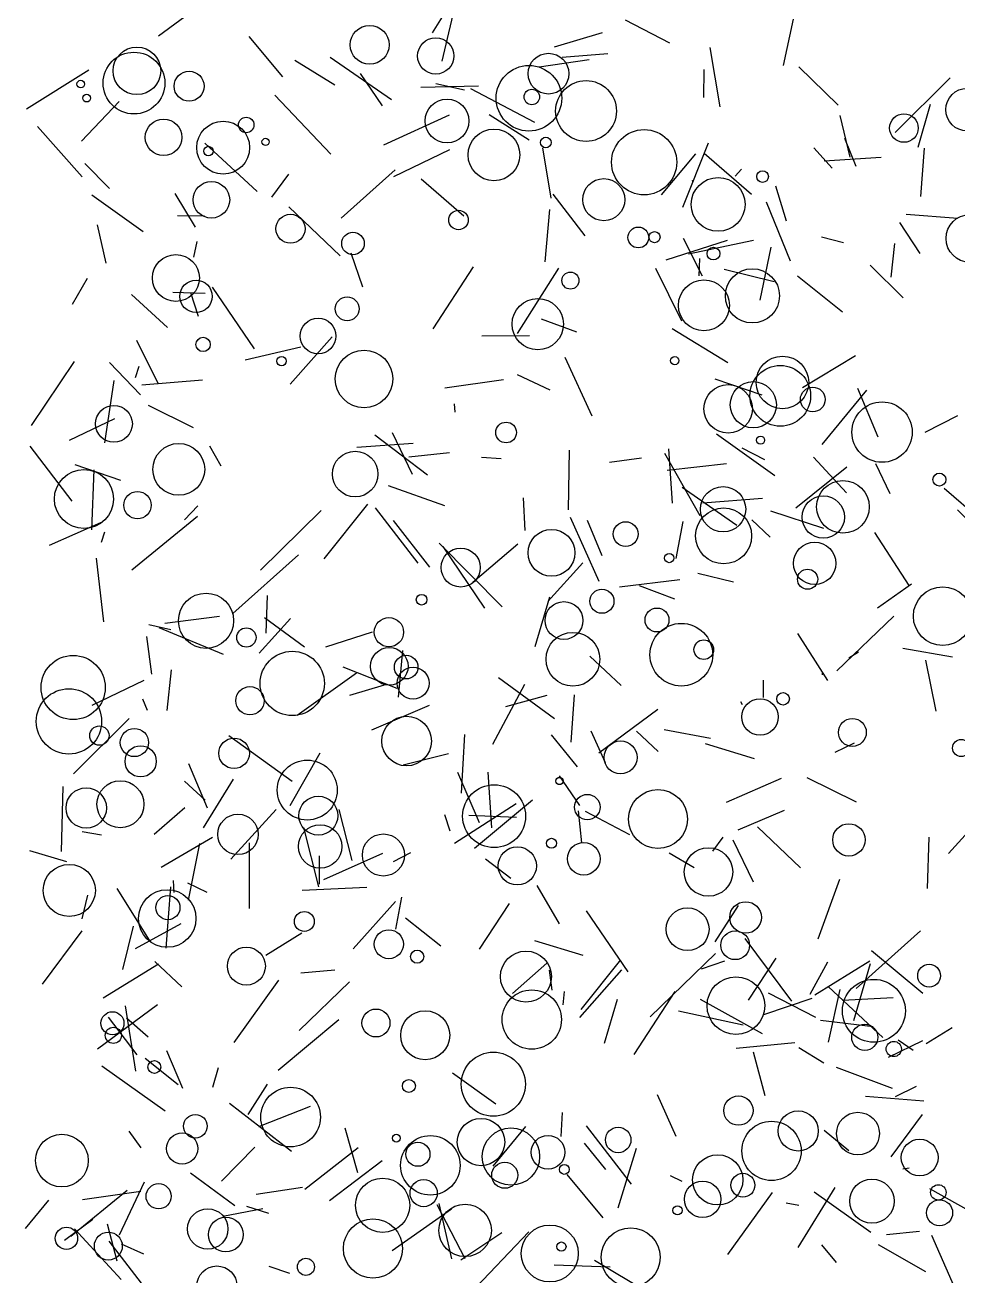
# Model space of a CAD drawing. Header units: millimetres. Extents: x -15 to 2017, y -16 to 2019.
# Drawn here: x -6.1 to 277.9, y 1297.8 to 1678.7 of the extents above; entities that cross this region are included whole.
import ezdxf

# ---------------------------------------------------------------- set-up
doc = ezdxf.new("R2010")
doc.units = ezdxf.units.MM

msp = doc.modelspace()

# ---------------------------------------------------------------- linework, layer by layer
at = {"color": 136}
for p, q in [((49.03, 1685.96), (34.59, 1675.33)), ((12.85, 1601.55), (8.29, 1593.66)), ((106.75, 1403.39), (108.6, 1413.16))]:
    msp.add_line(p, q, dxfattribs=at)
at = {"color": 71}
for p, q in [((117.96, 1676.37), (123.49, 1685.22)), ((153.72, 1567.53), (143.81, 1572.16))]:
    msp.add_line(p, q, dxfattribs=at)
at = {"color": 57}
for p, q in [((120.89, 1667.72), (125.47, 1687.17)), ((26.38, 1596.67), (37.26, 1586.62))]:
    msp.add_line(p, q, dxfattribs=at)
at = {"color": 167}
for p, q in [((176.62, 1680.28), (190.04, 1673.33)), ((11.08, 1643.33), (22.61, 1655.39)), ((220.7, 1522.78), (215.12, 1528.09)), ((244.66, 1486.02), (247.56, 1487.81))]:
    msp.add_line(p, q, dxfattribs=at)
at = {"color": 107}
for p, q in [((224.77, 1666.41), (227.82, 1680.48)), ((245.1, 1638.45), (242.04, 1651.2)), ((111.85, 1541.8), (105.76, 1554.49))]:
    msp.add_line(p, q, dxfattribs=at)
at = {"color": 165}
for p, q in [((169.55, 1676.3), (155.01, 1671.99)), ((45.85, 1617.12), (39.61, 1627.42)), ((166.53, 1559.57), (158.31, 1577.46)), ((154.07, 1462.57), (161.99, 1452.79))]:
    msp.add_line(p, q, dxfattribs=at)
at = {"color": 40}
msp.add_line((62.07, 1675.18), (72.32, 1662.96), dxfattribs=at)
at = {"color": 176}
for p, q in [((86.78, 1668.95), (105.5, 1656.07)), ((207.66, 1613.1), (188.99, 1607.1)), ((54.3, 1487.01), (34.8, 1495.2)), ((186.55, 1470.29), (168.57, 1457.04)), ((267.07, 1369.42), (256.6, 1364.35))]:
    msp.add_line(p, q, dxfattribs=at)
at = {"color": 104}
for p, q in [((157.37, 1668.91), (171.3, 1670.07)), ((184.23, 1376.72), (204.12, 1395.99)), ((154.42, 1384.85), (153.52, 1390.96)), ((193.95, 1326.63), (190.41, 1328.35))]:
    msp.add_line(p, q, dxfattribs=at)
at = {"color": 183}
for p, q in [((205.46, 1653.78), (202.43, 1671.88)), ((83.48, 1425.74), (83.45, 1417.07))]:
    msp.add_line(p, q, dxfattribs=at)
at = {"color": 242}
for p, q in [((13.33, 1665.01), (-5.64, 1653.13)), ((7.47, 1552.27), (21.23, 1558.88))]:
    msp.add_line(p, q, dxfattribs=at)
at = {"color": 29}
for p, q in [((76.08, 1668.05), (88.26, 1660.48)), ((84.94, 1516.22), (98.31, 1532.86)), ((53.14, 1498.6), (36.48, 1496.44)), ((41.99, 1354.9), (37.14, 1366.4))]:
    msp.add_line(p, q, dxfattribs=at)
at = {"color": 182}
msp.add_line((165.65, 1668.13), (150.43, 1665.86), dxfattribs=at)
at = {"color": 168}
for p, q in [((200.52, 1656.64), (200.67, 1665.19)), ((18.26, 1551.51), (21.04, 1570.46)), ((252.5, 1524.22), (262.93, 1508.05))]:
    msp.add_line(p, q, dxfattribs=at)
at = {"color": 78}
msp.add_line((241.42, 1654.28), (229.43, 1666), dxfattribs=at)
at = {"color": 233}
for p, q in [((95.91, 1663.99), (102.61, 1654.07)), ((68.17, 1300.84), (74.45, 1298.62))]:
    msp.add_line(p, q, dxfattribs=at)
at = {"color": 166}
for p, q in [((119, 1660.89), (127.74, 1658.99)), ((25.56, 1341.95), (29.22, 1336.83))]:
    msp.add_line(p, q, dxfattribs=at)
at = {"color": 72}
for p, q in [((258.78, 1645.95), (275.52, 1662.65)), ((1.07, 1320.86), (-6.06, 1312.27))]:
    msp.add_line(p, q, dxfattribs=at)
at = {"color": 121}
for p, q in [((69.98, 1657.35), (86.98, 1639.4)), ((46.24, 1612.81), (45.2, 1607.99)), ((143.83, 1584.75), (156.42, 1604.63)), ((102.64, 1332.88), (86.59, 1320.73))]:
    msp.add_line(p, q, dxfattribs=at)
at = {"color": 127}
for p, q in [((114.45, 1659.75), (131.95, 1660.19)), ((14.85, 1543.32), (14.17, 1524.98))]:
    msp.add_line(p, q, dxfattribs=at)
at = {"color": 88}
for p, q in [((149.05, 1649), (129.6, 1659.25)), ((77.16, 1517.38), (57.2, 1499.48))]:
    msp.add_line(p, q, dxfattribs=at)
at = {"color": 16}
msp.add_line((265.76, 1641.56), (269.55, 1654.6), dxfattribs=at)
at = {"color": 13}
for p, q in [((103.19, 1642.23), (123.11, 1651.37)), ((116.97, 1471.47), (99.4, 1464.02))]:
    msp.add_line(p, q, dxfattribs=at)
at = {"color": 223}
msp.add_line((147.39, 1643.67), (135.16, 1651.33), dxfattribs=at)
at = {"color": 184}
msp.add_line((11.37, 1632.46), (-2.27, 1647.8), dxfattribs=at)
at = {"color": 190}
for p, q in [((64.61, 1628.05), (48.71, 1642.77)), ((247.29, 1568.11), (253.5, 1553.35)), ((5.41, 1446.89), (4.98, 1427.08))]:
    msp.add_line(p, q, dxfattribs=at)
at = {"color": 120}
for p, q in [((194.15, 1623.3), (201.92, 1642.8)), ((164.73, 1409.03), (177.37, 1390.47))]:
    msp.add_line(p, q, dxfattribs=at)
at = {"color": 77}
for p, q in [((246.9, 1635.61), (243.42, 1644.18)), ((198.02, 1639.53), (187.5, 1627.05)), ((220.9, 1611.07), (217.54, 1594.94)), ((159.53, 1549.23), (159.29, 1531.11))]:
    msp.add_line(p, q, dxfattribs=at)
at = {"color": 101}
msp.add_line((106.15, 1632.61), (123.23, 1640.8), dxfattribs=at)
at = {"color": 42}
for p, q in [((154.12, 1625.95), (151.58, 1641.27)), ((34.57, 1392.71), (17.72, 1382.42))]:
    msp.add_line(p, q, dxfattribs=at)
at = {"color": 148}
msp.add_line((200.66, 1639.72), (215.05, 1627.19), dxfattribs=at)
at = {"color": 225}
for p, q in [((234.04, 1641.33), (239.57, 1635.11)), ((71, 1360.51), (89.43, 1375.86))]:
    msp.add_line(p, q, dxfattribs=at)
at = {"color": 23}
msp.add_line((237.2, 1637.37), (254.48, 1638.52), dxfattribs=at)
at = {"color": 12}
for p, q in [((266.58, 1626.5), (267.73, 1641.18)), ((192.14, 1516.32), (194.22, 1527.57)), ((258.18, 1382.54), (242.78, 1381.69))]:
    msp.add_line(p, q, dxfattribs=at)
at = {"color": 10}
msp.add_line((12.11, 1636.52), (19.68, 1628.97), dxfattribs=at)
at = {"color": 141}
for p, q in [((90.14, 1619.94), (106.55, 1634.6)), ((174.42, 1318.6), (180.05, 1336.68))]:
    msp.add_line(p, q, dxfattribs=at)
at = {"color": 36}
msp.add_line((210.09, 1632.73), (212.01, 1634.79), dxfattribs=at)
at = {"color": 179}
for p, q in [((69.02, 1626.25), (74.25, 1633.31)), ((44.33, 1597.29), (46.61, 1590.04)), ((18.93, 1313.72), (21.89, 1302.39))]:
    msp.add_line(p, q, dxfattribs=at)
at = {"color": 248}
msp.add_line((114.53, 1631.84), (127.48, 1620.62), dxfattribs=at)
at = {"color": 69}
for p, q in [((197.09, 1631.29), (196.89, 1631.12)), ((88.18, 1390.9), (77.84, 1390.06))]:
    msp.add_line(p, q, dxfattribs=at)
at = {"color": 162}
for p, q in [((29.86, 1615.73), (14.31, 1626.91)), ((132.92, 1584.12), (147.5, 1584.2)), ((257.56, 1334.13), (267.07, 1346.95))]:
    msp.add_line(p, q, dxfattribs=at)
at = {"color": 175}
msp.add_line((164.41, 1614.48), (154.67, 1627.16), dxfattribs=at)
at = {"color": 227}
for p, q in [((225.69, 1618.96), (222.46, 1629.6)), ((40.36, 1620.72), (48.59, 1620.59))]:
    msp.add_line(p, q, dxfattribs=at)
at = {"color": 84}
msp.add_line((89.84, 1608.39), (74.25, 1623.34), dxfattribs=at)
at = {"color": 211}
msp.add_line((226.94, 1606.79), (219.58, 1624.81), dxfattribs=at)
at = {"color": 241}
for p, q in [((152.21, 1606.57), (153.62, 1622.55)), ((267.9, 1554.75), (277.82, 1559.83)), ((251.05, 1393.63), (234.32, 1383.33))]:
    msp.add_line(p, q, dxfattribs=at)
at = {"color": 4}
for p, q in [((262.11, 1621.1), (277.84, 1619.87)), ((166.12, 1463.77), (170.46, 1454.14))]:
    msp.add_line(p, q, dxfattribs=at)
at = {"color": 189}
for p, q in [((15.87, 1617.89), (18.5, 1606.15)), ((107.15, 1476.66), (90.79, 1483.15)), ((65.06, 1343.35), (80.85, 1349.52))]:
    msp.add_line(p, q, dxfattribs=at)
at = {"color": 50}
for p, q in [((266.33, 1609.13), (260.21, 1618.56)), ((112.08, 1551.31), (94.93, 1550.11)), ((113.64, 1514.82), (100.65, 1531.73))]:
    msp.add_line(p, q, dxfattribs=at)
at = {"color": 220}
for p, q in [((200.14, 1602.28), (194.31, 1613.72)), ((44.27, 1329.23), (57.8, 1319.24))]:
    msp.add_line(p, q, dxfattribs=at)
at = {"color": 213}
for p, q in [((195.9, 1609.01), (215.61, 1613.22)), ((137.18, 1350.13), (124.07, 1359.59))]:
    msp.add_line(p, q, dxfattribs=at)
at = {"color": 174}
for p, q in [((236.37, 1614.21), (243.07, 1612.54)), ((138.84, 1546.65), (132.89, 1547.03)), ((104.5, 1538.53), (121.58, 1532.38)), ((36.56, 1348.01), (17.32, 1361.68))]:
    msp.add_line(p, q, dxfattribs=at)
at = {"color": 201}
for p, q in [((258.6, 1612.19), (257.41, 1601.89)), ((199.16, 1602.34), (199.33, 1607.6)), ((225.61, 1320.1), (229.45, 1319.35))]:
    msp.add_line(p, q, dxfattribs=at)
at = {"color": 169}
for p, q in [((93.08, 1609.31), (96.62, 1598.98)), ((191.66, 1503.93), (180.98, 1507.91)), ((23.21, 1296.78), (8.97, 1312.17))]:
    msp.add_line(p, q, dxfattribs=at)
at = {"color": 83}
msp.add_line((118.16, 1586.17), (130.45, 1605.05), dxfattribs=at)
at = {"color": 80}
for p, q in [((185.83, 1604.7), (193.78, 1588.59)), ((261.2, 1595.65), (251.12, 1605.54))]:
    msp.add_line(p, q, dxfattribs=at)
at = {"color": 133}
msp.add_line((206.72, 1604.33), (221.9, 1600.64), dxfattribs=at)
at = {"color": 193}
for p, q in [((229.07, 1602.31), (242.74, 1591.33)), ((140.28, 1471.22), (152.88, 1474.62)), ((160.13, 1460.37), (161.18, 1474.74))]:
    msp.add_line(p, q, dxfattribs=at)
at = {"color": 161}
for p, q in [((38.92, 1597.33), (48.76, 1597.02)), ((240.99, 1482.07), (258.37, 1498.72)), ((249.74, 1352.54), (267.5, 1351.19))]:
    msp.add_line(p, q, dxfattribs=at)
at = {"color": 137}
msp.add_line((50.91, 1598.85), (63.67, 1580.09), dxfattribs=at)
at = {"color": 192}
for p, q in [((151.03, 1589.2), (161.79, 1585.31)), ((109.69, 1406.91), (120.5, 1398.33))]:
    msp.add_line(p, q, dxfattribs=at)
at = {"color": 24}
for p, q in [((190.89, 1586.35), (207.89, 1575.92)), ((22.69, 1310.39), (30.32, 1326.47))]:
    msp.add_line(p, q, dxfattribs=at)
at = {"color": 152}
for p, q in [((27.9, 1582.75), (34.37, 1569.66)), ((202.54, 1461.46), (188.42, 1464.08)), ((231.93, 1449.61), (246.91, 1442.18))]:
    msp.add_line(p, q, dxfattribs=at)
at = {"color": 159}
msp.add_line((87.41, 1583.73), (74.66, 1569.37), dxfattribs=at)
at = {"color": 90}
for p, q in [((60.97, 1576.77), (77.93, 1580.7)), ((27.54, 1571.39), (28.72, 1574.85)), ((18.12, 1524.32), (17.07, 1521.16)), ((214.17, 1381.75), (222.59, 1394.59)), ((255.01, 1370.46), (238.52, 1385.87)), ((24.41, 1380.06), (27.57, 1360.18)), ((53.77, 1326.66), (63.83, 1337.01))]:
    msp.add_line(p, q, dxfattribs=at)
at = {"color": 130}
for p, q in [((246.65, 1577.99), (230.55, 1568.21)), ((5.98, 1308.69), (14.61, 1315.13))]:
    msp.add_line(p, q, dxfattribs=at)
at = {"color": 49}
for p, q in [((8.86, 1576.23), (-4.19, 1556.72)), ((56.55, 1424.74), (70.42, 1439.82))]:
    msp.add_line(p, q, dxfattribs=at)
at = {"color": 89}
for p, q in [((29.11, 1566.07), (19.67, 1576)), ((126.73, 1444.8), (127.81, 1462.72)), ((236.08, 1375.73), (252.08, 1373.74)), ((183.74, 1292.66), (167.25, 1302.55))]:
    msp.add_line(p, q, dxfattribs=at)
at = {"color": 218}
for p, q in [((29.49, 1569.18), (47.97, 1570.7)), ((8.66, 1450.7), (25.63, 1467.52)), ((134.06, 1424.78), (141.82, 1418.96)), ((210.37, 1367.19), (228.23, 1368.93))]:
    msp.add_line(p, q, dxfattribs=at)
at = {"color": 62}
for p, q in [((139.52, 1570.65), (121.73, 1568.16)), ((276.23, 1486.27), (261.06, 1488.82))]:
    msp.add_line(p, q, dxfattribs=at)
at = {"color": 252}
for p, q in [((203.9, 1571), (218.23, 1566.06)), ((24.8, 1376.42), (31.38, 1370.62))]:
    msp.add_line(p, q, dxfattribs=at)
at = {"color": 180}
msp.add_line((250.04, 1567.51), (236.45, 1550.97), dxfattribs=at)
at = {"color": 125}
for p, q in [((45.18, 1556.04), (31.54, 1562.83)), ((84.91, 1418.52), (102.88, 1426.56))]:
    msp.add_line(p, q, dxfattribs=at)
at = {"color": 157}
for p, q in [((124.57, 1563.34), (124.74, 1560.78)), ((277.73, 1531.06), (293.73, 1515.16)), ((31.79, 1400.06), (21.99, 1415.83)), ((78.28, 1415.24), (97.92, 1416.21))]:
    msp.add_line(p, q, dxfattribs=at)
at = {"color": 109}
for p, q in [((222.17, 1541.44), (204.39, 1554.15)), ((268.17, 1368.58), (276.16, 1373.47))]:
    msp.add_line(p, q, dxfattribs=at)
at = {"color": 64}
for p, q in [((8.25, 1533.7), (-4.53, 1550.51)), ((198.68, 1511.84), (209.6, 1509.13)), ((211.74, 1472.75), (212.24, 1471.8))]:
    msp.add_line(p, q, dxfattribs=at)
at = {"color": 19}
for p, q in [((53.65, 1544.34), (50.23, 1550.44)), ((179.32, 1365.27), (191.84, 1384.4))]:
    msp.add_line(p, q, dxfattribs=at)
at = {"color": 250}
for p, q in [((116.39, 1541.62), (100.36, 1553.87)), ((170.27, 1368.67), (174.24, 1382.12))]:
    msp.add_line(p, q, dxfattribs=at)
at = {"color": 221}
for p, q in [((110.71, 1547.23), (123.17, 1548.59)), ((106.09, 1424), (111.31, 1426.78))]:
    msp.add_line(p, q, dxfattribs=at)
at = {"color": 9}
for p, q in [((181.52, 1546.82), (171.84, 1545.53)), ((68.14, 1316.79), (61.49, 1318.95))]:
    msp.add_line(p, q, dxfattribs=at)
at = {"color": 229}
for p, q in [((199.43, 1529.27), (188.65, 1548.27)), ((261.07, 1330.43), (263.06, 1330.69))]:
    msp.add_line(p, q, dxfattribs=at)
at = {"color": 181}
for p, q in [((190.99, 1533.08), (189.92, 1549.68)), ((212.15, 1550), (219.01, 1546.39)), ((244.01, 1544.13), (228.49, 1531.57)), ((39.36, 1414.55), (39.15, 1418.21)), ((158.8, 1328.74), (169.82, 1315.5))]:
    msp.add_line(p, q, dxfattribs=at)
at = {"color": 114}
msp.add_line((243.92, 1536.29), (233.88, 1547.14), dxfattribs=at)
at = {"color": 140}
for p, q in [((23.08, 1540.06), (9.2, 1544.79)), ((46.39, 1529.02), (26.42, 1512.74))]:
    msp.add_line(p, q, dxfattribs=at)
at = {"color": 85}
for p, q in [((189.4, 1543.18), (207.42, 1545.25)), ((147.3, 1311.21), (129.33, 1292.38))]:
    msp.add_line(p, q, dxfattribs=at)
at = {"color": 2}
for p, q in [((252.78, 1545.2), (257.14, 1536.1)), ((130.2, 1509.07), (143.91, 1520.77))]:
    msp.add_line(p, q, dxfattribs=at)
at = {"color": 56}
msp.add_line((210.59, 1526.31), (193.94, 1537.93), dxfattribs=at)
at = {"color": 230}
msp.add_line((284.76, 1528.04), (273.65, 1537.57), dxfattribs=at)
at = {"color": 246}
msp.add_line((42.5, 1528.03), (46.5, 1532.34), dxfattribs=at)
at = {"color": 11}
msp.add_line((146.17, 1524.81), (145.6, 1534.71), dxfattribs=at)
at = {"color": 172}
for p, q in [((218.42, 1534.53), (200.27, 1533.13)), ((36.91, 1397.61), (38.34, 1416.35))]:
    msp.add_line(p, q, dxfattribs=at)
at = {"color": 235}
for p, q in [((84.07, 1530.92), (65.58, 1512.69)), ((40.5, 1356.01), (30.52, 1364.04))]:
    msp.add_line(p, q, dxfattribs=at)
at = {"color": 92}
msp.add_line((106, 1527.84), (117.06, 1513.64), dxfattribs=at)
at = {"color": 191}
msp.add_line((159.9, 1528.87), (168.55, 1509.35), dxfattribs=at)
at = {"color": 139}
msp.add_line((169.6, 1517.11), (165.08, 1527.86), dxfattribs=at)
at = {"color": 67}
msp.add_line((220.78, 1530.82), (236.97, 1525.46), dxfattribs=at)
at = {"color": 143}
for p, q in [((16.87, 1527.15), (1.26, 1520.22)), ((235.32, 1400.42), (241.92, 1418.68))]:
    msp.add_line(p, q, dxfattribs=at)
at = {"color": 122}
for p, q in [((119.94, 1520.99), (139.11, 1501.59)), ((271.28, 1469.79), (268.1, 1485.31))]:
    msp.add_line(p, q, dxfattribs=at)
at = {"color": 7}
for p, q in [((121.05, 1519.93), (133.74, 1501.17)), ((17.17, 1432.01), (11.34, 1433.06)), ((259.65, 1369.68), (264.25, 1366.53))]:
    msp.add_line(p, q, dxfattribs=at)
at = {"color": 54}
for p, q in [((15.54, 1516.39), (17.8, 1496.99)), ((49.45, 1440.24), (43.77, 1453.78))]:
    msp.add_line(p, q, dxfattribs=at)
at = {"color": 52}
for p, q in [((153.03, 1503.22), (163.74, 1514.93)), ((47.03, 1429.48), (43.62, 1412.2)), ((199.43, 1382.06), (218.32, 1371.61)), ((54.14, 1316.05), (66.29, 1318.32))]:
    msp.add_line(p, q, dxfattribs=at)
at = {"color": 105}
msp.add_line((193.28, 1509.81), (174.85, 1507.53), dxfattribs=at)
at = {"color": 217}
for p, q in [((263.72, 1508.43), (253.41, 1501.16)), ((67.23, 1395.49), (78.19, 1402.32)), ((265.14, 1355.49), (258.78, 1352.36))]:
    msp.add_line(p, q, dxfattribs=at)
at = {"color": 147}
for p, q in [((67.68, 1505), (67.18, 1493.49)), ((209.38, 1430.65), (215.53, 1417.84))]:
    msp.add_line(p, q, dxfattribs=at)
at = {"color": 200}
for p, q in [((153.59, 1504.52), (149.06, 1489.38)), ((143.53, 1437.4), (129.01, 1438)), ((92.72, 1387.37), (77.38, 1372.52)), ((170.69, 1330.2), (164.22, 1338.3)), ((139.02, 1310.97), (126.59, 1302.65))]:
    msp.add_line(p, q, dxfattribs=at)
at = {"color": 197}
msp.add_line((74.7, 1498.05), (65.21, 1487.48), dxfattribs=at)
at = {"color": 17}
msp.add_line((66.81, 1498.29), (78.96, 1489.33), dxfattribs=at)
at = {"color": 231}
msp.add_line((31.63, 1496.16), (38.32, 1494.64), dxfattribs=at)
at = {"color": 186}
msp.add_line((85.45, 1489.33), (99.73, 1493.97), dxfattribs=at)
at = {"color": 126}
msp.add_line((229.06, 1493.39), (238.15, 1479.11), dxfattribs=at)
at = {"color": 216}
for p, q in [((32.54, 1481.03), (31.05, 1492.48)), ((93.52, 1424.35), (89.55, 1439.89))]:
    msp.add_line(p, q, dxfattribs=at)
at = {"color": 144}
msp.add_line((107.58, 1474.01), (108.93, 1488.29), dxfattribs=at)
at = {"color": 238}
msp.add_line((175.33, 1477.64), (165.82, 1486.57), dxfattribs=at)
at = {"color": 74}
msp.add_line((37.16, 1469.95), (38.52, 1482.42), dxfattribs=at)
at = {"color": 228}
msp.add_line((14.4, 1471.64), (30.24, 1479.24), dxfattribs=at)
at = {"color": 160}
msp.add_line((94.86, 1481.36), (76.78, 1468.49), dxfattribs=at)
at = {"color": 173}
for p, q in [((145.97, 1477.94), (136.26, 1459.68)), ((268.98, 1431.45), (268.47, 1415.82)), ((203.94, 1399.59), (211.1, 1410.6))]:
    msp.add_line(p, q, dxfattribs=at)
at = {"color": 110}
msp.add_line((138.01, 1480.08), (155.06, 1467.55), dxfattribs=at)
at = {"color": 76}
msp.add_line((218.56, 1479.2), (218.63, 1473.96), dxfattribs=at)
at = {"color": 145}
for p, q in [((236.69, 1480.86), (236.65, 1481.39)), ((6.69, 1423.93), (-4.55, 1427.25))]:
    msp.add_line(p, q, dxfattribs=at)
at = {"color": 132}
for p, q in [((103.22, 1477.69), (92.66, 1474.51)), ((236.32, 1307.32), (240.77, 1301.91))]:
    msp.add_line(p, q, dxfattribs=at)
at = {"color": 156}
msp.add_line((31.22, 1470.01), (29.76, 1473.45), dxfattribs=at)
at = {"color": 247}
for p, q in [((186.61, 1457.52), (180.02, 1463.71)), ((162.83, 1441.11), (156.57, 1450.06)), ((105.71, 1305.54), (123.73, 1318.21))]:
    msp.add_line(p, q, dxfattribs=at)
at = {"color": 134}
for p, q in [((75.21, 1448.34), (55.98, 1462.31)), ((237.2, 1342.2), (244.64, 1336.06))]:
    msp.add_line(p, q, dxfattribs=at)
at = {"color": 253}
for p, q in [((200.96, 1459.96), (215.85, 1455.36)), ((207.39, 1442.12), (224.14, 1449.4))]:
    msp.add_line(p, q, dxfattribs=at)
at = {"color": 203}
msp.add_line((246.31, 1460.02), (240.38, 1457.19), dxfattribs=at)
at = {"color": 171}
msp.add_line((83.67, 1457.05), (74.57, 1441.01), dxfattribs=at)
at = {"color": 131}
msp.add_line((122.8, 1456.82), (109.01, 1453.31), dxfattribs=at)
at = {"color": 39}
msp.add_line((125.54, 1451.24), (132.15, 1435.89), dxfattribs=at)
at = {"color": 154}
msp.add_line((42.49, 1448.52), (48.78, 1442.69), dxfattribs=at)
at = {"color": 103}
msp.add_line((57.3, 1449.12), (48.17, 1434.23), dxfattribs=at)
at = {"color": 164}
msp.add_line((135.98, 1434.26), (134.87, 1451.19), dxfattribs=at)
at = {"color": 97}
for p, q in [((33.27, 1432.38), (42.55, 1440.44)), ((43.36, 1417.47), (49.28, 1414.68)), ((41.69, 1385.83), (33.43, 1393.57)), ((253.63, 1307.41), (267.98, 1299.17))]:
    msp.add_line(p, q, dxfattribs=at)
at = {"color": 212}
for p, q in [((124.62, 1429.58), (143.45, 1441.63)), ((163.43, 1429.67), (162.41, 1439.49))]:
    msp.add_line(p, q, dxfattribs=at)
at = {"color": 18}
for p, q in [((148.36, 1442.72), (130.75, 1428)), ((212.54, 1374.17), (192.84, 1378.46))]:
    msp.add_line(p, q, dxfattribs=at)
at = {"color": 178}
for p, q in [((123.36, 1433.29), (121.74, 1438.24)), ((26.89, 1404.33), (23.59, 1391.14))]:
    msp.add_line(p, q, dxfattribs=at)
at = {"color": 232}
msp.add_line((178.02, 1432.17), (164.54, 1439.21), dxfattribs=at)
at = {"color": 53}
msp.add_line((224.98, 1439.53), (210.9, 1433.51), dxfattribs=at)
at = {"color": 22}
for p, q in [((275, 1426.46), (286.27, 1438.79)), ((258, 1354.87), (240.91, 1361.28))]:
    msp.add_line(p, q, dxfattribs=at)
at = {"color": 195}
for p, q in [((78.68, 1434.35), (83.26, 1416.35)), ((127.89, 1303.03), (119.36, 1319.5))]:
    msp.add_line(p, q, dxfattribs=at)
at = {"color": 255}
for p, q in [((216.83, 1434.56), (230, 1422.11)), ((62.27, 1409.71), (62.29, 1429.69))]:
    msp.add_line(p, q, dxfattribs=at)
at = {"color": 14}
for p, q in [((50.95, 1431.37), (35.35, 1422.14)), ((23.18, 1307.63), (29.99, 1304.53)), ((155.01, 1301.25), (172.02, 1300.56))]:
    msp.add_line(p, q, dxfattribs=at)
at = {"color": 244}
msp.add_line((206.31, 1431.39), (203.15, 1427.2), dxfattribs=at)
at = {"color": 61}
msp.add_line((190.03, 1426.66), (197.62, 1422.19), dxfattribs=at)
at = {"color": 87}
msp.add_line((12.98, 1413.73), (11.24, 1406.55), dxfattribs=at)
at = {"color": 188}
for p, q in [((149.74, 1416.68), (156.47, 1405.03)), ((91.23, 1342.89), (95.17, 1329.32))]:
    msp.add_line(p, q, dxfattribs=at)
at = {"color": 81}
msp.add_line((106.67, 1411.83), (93.79, 1397.44), dxfattribs=at)
at = {"color": 15}
msp.add_line((132.23, 1397.35), (141.43, 1411.21), dxfattribs=at)
at = {"color": 118}
msp.add_line((11.2, 1402.93), (-0.82, 1386.68), dxfattribs=at)
at = {"color": 59}
msp.add_line((27.58, 1397.54), (41.45, 1405.12), dxfattribs=at)
at = {"color": 202}
msp.add_line((266.43, 1402.95), (246.88, 1385.35), dxfattribs=at)
at = {"color": 226}
msp.add_line((163.8, 1395.41), (149.14, 1399.9), dxfattribs=at)
at = {"color": 222}
for p, q in [((212.98, 1400.56), (227.19, 1381.45)), ((229.2, 1306.45), (240.47, 1324.77))]:
    msp.add_line(p, q, dxfattribs=at)
at = {"color": 187}
msp.add_line((251.57, 1396.92), (267.17, 1383.93), dxfattribs=at)
at = {"color": 224}
msp.add_line((142.28, 1383.8), (152.76, 1393.01), dxfattribs=at)
at = {"color": 146}
for p, q in [((175.52, 1391.06), (162.7, 1376.56)), ((157.73, 1380.41), (158.12, 1384.4)), ((19.27, 1376.58), (27.94, 1365.14))]:
    msp.add_line(p, q, dxfattribs=at)
at = {"color": 25}
msp.add_line((163.24, 1378.91), (175.3, 1394.07), dxfattribs=at)
at = {"color": 86}
msp.add_line((199.84, 1391.38), (206.94, 1393.79), dxfattribs=at)
at = {"color": 96}
msp.add_line((232.89, 1383.66), (238.24, 1393.46), dxfattribs=at)
at = {"color": 185}
msp.add_line((251.12, 1392.83), (246.09, 1375.48), dxfattribs=at)
at = {"color": 34}
for p, q in [((57.63, 1368.93), (71.17, 1387.87)), ((234.14, 1323.39), (251.38, 1311.15))]:
    msp.add_line(p, q, dxfattribs=at)
at = {"color": 128}
msp.add_line((220.15, 1384.01), (234.48, 1376.58), dxfattribs=at)
at = {"color": 98}
msp.add_line((238.45, 1368.99), (242.06, 1384.99), dxfattribs=at)
at = {"color": 65}
msp.add_line((34.22, 1380.35), (16.03, 1366.88), dxfattribs=at)
at = {"color": 177}
msp.add_line((233.38, 1382.31), (218.71, 1377.29), dxfattribs=at)
at = {"color": 26}
for p, q in [((215.55, 1366.06), (219.15, 1352.76)), ((61.84, 1346.98), (67.69, 1356.26))]:
    msp.add_line(p, q, dxfattribs=at)
at = {"color": 214}
msp.add_line((237.09, 1362.58), (229.42, 1367.32), dxfattribs=at)
at = {"color": 82}
msp.add_line((51.12, 1355.3), (52.84, 1361.32), dxfattribs=at)
at = {"color": 27}
msp.add_line((192.1, 1340.27), (186.42, 1352.92), dxfattribs=at)
at = {"color": 94}
msp.add_line((56.16, 1350.44), (75.04, 1335.83), dxfattribs=at)
at = {"color": 245}
for p, q in [((157.07, 1340.32), (157.52, 1347.58)), ((276.79, 1294.4), (269.94, 1310.18))]:
    msp.add_line(p, q, dxfattribs=at)
at = {"color": 149}
msp.add_line((146.29, 1343.37), (136.32, 1331.27), dxfattribs=at)
at = {"color": 236}
for p, q in [((178.51, 1325.79), (164.87, 1343.57)), ((79.06, 1324.25), (95.35, 1336.97))]:
    msp.add_line(p, q, dxfattribs=at)
at = {"color": 209}
msp.add_line((7.85, 1309.96), (25.07, 1323.93), dxfattribs=at)
at = {"color": 106}
msp.add_line((11.38, 1321.06), (29.15, 1323.68), dxfattribs=at)
at = {"color": 153}
msp.add_line((64.24, 1322.73), (78.36, 1324.81), dxfattribs=at)
at = {"color": 33}
msp.add_line((221.32, 1323.28), (207.72, 1304.32), dxfattribs=at)
at = {"color": 249}
msp.add_line((286.5, 1314.69), (269.29, 1324.33), dxfattribs=at)
at = {"color": 111}
msp.add_line((123.85, 1303.02), (120.01, 1319.83), dxfattribs=at)
at = {"color": 215}
msp.add_line((266.22, 1311.31), (256.14, 1310.31), dxfattribs=at)
at = {"color": 138}
msp.add_line((19.41, 1308.41), (34.06, 1289.43), dxfattribs=at)
at = {"color": 28}
for centre, radius in [((98.82, 1672.68), 5.93), ((152.44, 1642.93), 1.63), ((48.13, 1581.44), 2.18), ((272.22, 1540.29), 1.98), ((174.47, 1339.23), 3.88)]:
    msp.add_circle(centre, radius, dxfattribs=at)
at = {"color": 65}
msp.add_circle((118.93, 1669.28), 5.51, dxfattribs=at)
at = {"color": 34}
for centre, radius in [((27.1, 1661.03), 9.41), ((200.56, 1593.35), 7.74)]:
    msp.add_circle(centre, radius, dxfattribs=at)
at = {"color": 173}
msp.add_circle((27.98, 1664.76), 7.25, dxfattribs=at)
at = {"color": 141}
msp.add_circle((153.26, 1663.9), 6.21, dxfattribs=at)
at = {"color": 3}
msp.add_circle((43.88, 1660.08), 4.56, dxfattribs=at)
at = {"color": 10}
for centre, radius in [((147.3, 1656.42), 9.98), ((148.18, 1375.88), 9.03)]:
    msp.add_circle(centre, radius, dxfattribs=at)
at = {"color": 148}
for centre, radius in [((10.88, 1660.73), 1.16), ((170.08, 1625.53), 6.4), ((136.71, 1437.82), 9.58), ((37.21, 1406.66), 8.76)]:
    msp.add_circle(centre, radius, dxfattribs=at)
at = {"color": 151}
msp.add_circle((164.69, 1652.53), 9.25, dxfattribs=at)
at = {"color": 58}
msp.add_circle((12.71, 1656.45), 1.17, dxfattribs=at)
at = {"color": 215}
for centre, radius in [((148.18, 1656.81), 2.36), ((29.12, 1454.51), 4.75)]:
    msp.add_circle(centre, radius, dxfattribs=at)
at = {"color": 48}
for centre, radius in [((280.71, 1652.94), 6.5), ((218.41, 1632.56), 1.78), ((249.51, 1370.48), 3.97)]:
    msp.add_circle(centre, radius, dxfattribs=at)
at = {"color": 43}
for centre, radius in [((122.37, 1649.49), 6.67), ((61.3, 1392.15), 5.78)]:
    msp.add_circle(centre, radius, dxfattribs=at)
at = {"color": 255}
for centre, radius in [((36.11, 1644.51), 5.57), ((175.2, 1455.71), 5)]:
    msp.add_circle(centre, radius, dxfattribs=at)
at = {"color": 71}
for centre, radius in [((54.24, 1641.37), 8.06), ((204.77, 1327.08), 7.65)]:
    msp.add_circle(centre, radius, dxfattribs=at)
at = {"color": 170}
msp.add_circle((61.26, 1648.29), 2.36, dxfattribs=at)
at = {"color": 162}
msp.add_circle((261.43, 1647.35), 4.35, dxfattribs=at)
at = {"color": 136}
msp.add_circle((136.67, 1639.17), 7.87, dxfattribs=at)
at = {"color": 177}
msp.add_circle((182.37, 1636.93), 9.93, dxfattribs=at)
at = {"color": 193}
msp.add_circle((49.76, 1640.34), 1.44, dxfattribs=at)
at = {"color": 46}
msp.add_circle((67.14, 1643.12), 1.09, dxfattribs=at)
at = {"color": 224}
for centre, radius in [((50.66, 1625.49), 5.56), ((21, 1557.28), 5.6), ((221.14, 1335.89), 9.03), ((55.04, 1310.42), 5.3)]:
    msp.add_circle(centre, radius, dxfattribs=at)
at = {"color": 204}
msp.add_circle((204.88, 1624.1), 8.19, dxfattribs=at)
at = {"color": 200}
msp.add_circle((74.74, 1616.68), 4.43, dxfattribs=at)
at = {"color": 161}
msp.add_circle((125.87, 1619.34), 2.96, dxfattribs=at)
at = {"color": 38}
for centre, radius in [((281.53, 1613.73), 7.27), ((20.55, 1374.77), 3.5), ((141.84, 1334.16), 8.72)]:
    msp.add_circle(centre, radius, dxfattribs=at)
at = {"color": 137}
for centre, radius in [((93.75, 1612.16), 3.43), ((157.19, 1306.76), 1.4)]:
    msp.add_circle(centre, radius, dxfattribs=at)
at = {"color": 219}
for centre, radius in [((180.61, 1614.03), 3.16), ((190, 1516.41), 1.41), ((33.3, 1361.43), 1.95)]:
    msp.add_circle(centre, radius, dxfattribs=at)
at = {"color": 13}
msp.add_circle((185.53, 1614.12), 1.69, dxfattribs=at)
at = {"color": 92}
msp.add_circle((39.85, 1601.69), 7.14, dxfattribs=at)
at = {"color": 51}
msp.add_circle((203.47, 1609.13), 1.94, dxfattribs=at)
at = {"color": 203}
for centre, radius in [((215.33, 1596.24), 8.25), ((236.9, 1528.89), 6.46)]:
    msp.add_circle(centre, radius, dxfattribs=at)
at = {"color": 228}
msp.add_circle((45.99, 1596.09), 4.92, dxfattribs=at)
at = {"color": 237}
msp.add_circle((159.93, 1600.89), 2.61, dxfattribs=at)
at = {"color": 96}
for centre, radius in [((91.98, 1592.29), 3.64), ((254.78, 1554.75), 9.19)]:
    msp.add_circle(centre, radius, dxfattribs=at)
at = {"color": 191}
for centre, radius in [((149.99, 1587.63), 7.8), ((160.69, 1485.6), 8.19), ((104.8, 1483.44), 5.73), ((153.66, 1304.65), 8.67)]:
    msp.add_circle(centre, radius, dxfattribs=at)
at = {"color": 252}
msp.add_circle((83.13, 1584.02), 5.43, dxfattribs=at)
at = {"color": 8}
msp.add_circle((72.01, 1576.38), 1.44, dxfattribs=at)
at = {"color": 68}
for centre, radius in [((97.12, 1570.94), 8.75), ((52.34, 1294.73), 6.13)]:
    msp.add_circle(centre, radius, dxfattribs=at)
at = {"color": 105}
for centre, radius in [((191.68, 1576.52), 1.25), ((58.75, 1432.27), 6.16)]:
    msp.add_circle(centre, radius, dxfattribs=at)
at = {"color": 234}
msp.add_circle((224.46, 1569.89), 8, dxfattribs=at)
at = {"color": 112}
for centre, radius in [((223.8, 1565.8), 9.24), ((45.78, 1343.4), 3.6)]:
    msp.add_circle(centre, radius, dxfattribs=at)
at = {"color": 86}
msp.add_circle((215.59, 1563.09), 7.03, dxfattribs=at)
at = {"color": 144}
msp.add_circle((207.93, 1561.84), 7.38, dxfattribs=at)
at = {"color": 220}
for centre, radius in [((233.69, 1564.69), 3.77), ((278.87, 1458.57), 2.63)]:
    msp.add_circle(centre, radius, dxfattribs=at)
at = {"color": 88}
msp.add_circle((140.36, 1554.63), 3.15, dxfattribs=at)
at = {"color": 244}
for centre, radius in [((40.73, 1543.42), 7.89), ((37.42, 1409.97), 3.68)]:
    msp.add_circle(centre, radius, dxfattribs=at)
at = {"color": 55}
for centre, radius in [((217.8, 1552.31), 1.24), ((20.82, 1371.08), 2.45)]:
    msp.add_circle(centre, radius, dxfattribs=at)
at = {"color": 104}
msp.add_circle((94.41, 1541.99), 6.93, dxfattribs=at)
at = {"color": 108}
for centre, radius in [((11.88, 1534.39), 9.01), ((61.31, 1492.22), 2.94), ((41.76, 1336.61), 4.75)]:
    msp.add_circle(centre, radius, dxfattribs=at)
at = {"color": 120}
msp.add_circle((242.88, 1532), 8.02, dxfattribs=at)
at = {"color": 61}
for centre, radius in [((28.15, 1532.51), 4.15), ((195.59, 1403.39), 6.52), ((104.67, 1398.82), 4.42)]:
    msp.add_circle(centre, radius, dxfattribs=at)
at = {"color": 9}
for centre, radius in [((206.4, 1531.27), 6.9), ((266.23, 1333.86), 5.6)]:
    msp.add_circle(centre, radius, dxfattribs=at)
at = {"color": 213}
msp.add_circle((206.57, 1523.15), 8.52, dxfattribs=at)
at = {"color": 35}
msp.add_circle((176.74, 1523.69), 3.78, dxfattribs=at)
at = {"color": 159}
msp.add_circle((154.16, 1518), 7.12, dxfattribs=at)
at = {"color": 194}
for centre, radius in [((234.27, 1514.79), 6.47), ((210.09, 1398.51), 4.38)]:
    msp.add_circle(centre, radius, dxfattribs=at)
at = {"color": 49}
msp.add_circle((126.54, 1513.52), 5.94, dxfattribs=at)
at = {"color": 82}
msp.add_circle((232.12, 1509.96), 3.07, dxfattribs=at)
at = {"color": 27}
msp.add_circle((49.03, 1497.32), 8.4, dxfattribs=at)
at = {"color": 59}
for centre, radius in [((114.65, 1503.72), 1.62), ((34.6, 1322.09), 3.83)]:
    msp.add_circle(centre, radius, dxfattribs=at)
at = {"color": 133}
msp.add_circle((169.52, 1503.25), 3.66, dxfattribs=at)
at = {"color": 197}
for centre, radius in [((273.24, 1498.71), 8.92), ((117.31, 1331.5), 9.05)]:
    msp.add_circle(centre, radius, dxfattribs=at)
at = {"color": 163}
msp.add_circle((157.97, 1497.39), 5.75, dxfattribs=at)
at = {"color": 180}
msp.add_circle((186.28, 1497.55), 3.64, dxfattribs=at)
at = {"color": 69}
msp.add_circle((104.7, 1493.84), 4.46, dxfattribs=at)
at = {"color": 147}
msp.add_circle((193.69, 1486.98), 9.55, dxfattribs=at)
at = {"color": 229}
msp.add_circle((200.53, 1488.52), 2.99, dxfattribs=at)
at = {"color": 85}
for centre, radius in [((8.59, 1476.99), 9.78), ((252.29, 1378.55), 9.58)]:
    msp.add_circle(centre, radius, dxfattribs=at)
at = {"color": 145}
msp.add_circle((75.27, 1478.23), 9.78, dxfattribs=at)
at = {"color": 221}
msp.add_circle((109.93, 1483.2), 3.59, dxfattribs=at)
at = {"color": 50}
msp.add_circle((112.04, 1478.32), 4.86, dxfattribs=at)
at = {"color": 118}
msp.add_circle((7.3, 1466.67), 9.95, dxfattribs=at)
at = {"color": 1}
for centre, radius in [((62.4, 1472.97), 4.31), ((99.84, 1306.17), 9.01)]:
    msp.add_circle(centre, radius, dxfattribs=at)
at = {"color": 153}
msp.add_circle((224.66, 1473.55), 1.92, dxfattribs=at)
at = {"color": 121}
for centre, radius in [((217.65, 1468.03), 5.53), ((113.3, 1395.04), 2), ((210.3, 1380.12), 8.78), ((158.06, 1330.25), 1.5)]:
    msp.add_circle(centre, radius, dxfattribs=at)
at = {"color": 22}
for centre, radius in [((110.07, 1460.69), 7.56), ((245.74, 1463.31), 4.25)]:
    msp.add_circle(centre, radius, dxfattribs=at)
at = {"color": 230}
msp.add_circle((16.57, 1462.35), 2.95, dxfattribs=at)
at = {"color": 158}
msp.add_circle((27.22, 1460.24), 4.3, dxfattribs=at)
at = {"color": 125}
msp.add_circle((57.56, 1456.95), 4.65, dxfattribs=at)
at = {"color": 94}
msp.add_circle((79.84, 1445.77), 9.12, dxfattribs=at)
at = {"color": 138}
msp.add_circle((22.96, 1441.44), 7.14, dxfattribs=at)
at = {"color": 179}
for centre, radius in [((156.6, 1448.52), 1.11), ((6.54, 1309.28), 3.41)]:
    msp.add_circle(centre, radius, dxfattribs=at)
at = {"color": 154}
msp.add_circle((12.57, 1440.3), 6.14, dxfattribs=at)
at = {"color": 254}
msp.add_circle((83.22, 1437.96), 5.92, dxfattribs=at)
at = {"color": 131}
msp.add_circle((165.07, 1440.58), 3.88, dxfattribs=at)
at = {"color": 207}
for centre, radius in [((186.58, 1436.93), 8.96), ((49.55, 1312.13), 6.15)]:
    msp.add_circle(centre, radius, dxfattribs=at)
at = {"color": 14}
for centre, radius in [((83.75, 1428.58), 6.63), ((213.23, 1406.97), 4.81), ((229.25, 1341.96), 6.11)]:
    msp.add_circle(centre, radius, dxfattribs=at)
at = {"color": 174}
msp.add_circle((103.01, 1425.99), 6.41, dxfattribs=at)
at = {"color": 126}
msp.add_circle((244.69, 1430.6), 4.93, dxfattribs=at)
at = {"color": 183}
msp.add_circle((143.76, 1422.68), 5.82, dxfattribs=at)
at = {"color": 185}
msp.add_circle((154.18, 1429.55), 1.52, dxfattribs=at)
at = {"color": 190}
msp.add_circle((163.99, 1424.85), 4.98, dxfattribs=at)
at = {"color": 20}
msp.add_circle((201.95, 1420.83), 7.39, dxfattribs=at)
at = {"color": 123}
msp.add_circle((7.41, 1415.21), 7.94, dxfattribs=at)
at = {"color": 127}
msp.add_circle((78.95, 1405.75), 3.03, dxfattribs=at)
at = {"color": 98}
for centre, radius in [((146.39, 1388.97), 7.75), ((136.46, 1356.21), 9.75)]:
    msp.add_circle(centre, radius, dxfattribs=at)
at = {"color": 135}
for centre, radius in [((269.09, 1389.24), 3.47), ((100.75, 1374.84), 4.26), ((200.17, 1321.16), 5.53)]:
    msp.add_circle(centre, radius, dxfattribs=at)
at = {"color": 216}
msp.add_circle((115.73, 1371.1), 7.46, dxfattribs=at)
at = {"color": 246}
msp.add_circle((258.33, 1366.92), 2.32, dxfattribs=at)
at = {"color": 217}
msp.add_circle((110.76, 1355.66), 1.98, dxfattribs=at)
at = {"color": 156}
for centre, radius in [((74.77, 1346.2), 9.07), ((211.08, 1348.18), 4.46)]:
    msp.add_circle(centre, radius, dxfattribs=at)
at = {"color": 64}
msp.add_circle((132.72, 1338.6), 7.21, dxfattribs=at)
at = {"color": 199}
msp.add_circle((247.45, 1341.16), 6.51, dxfattribs=at)
at = {"color": 250}
msp.add_circle((5.16, 1332.94), 8.02, dxfattribs=at)
at = {"color": 17}
msp.add_circle((106.94, 1339.78), 1.19, dxfattribs=at)
at = {"color": 172}
msp.add_circle((113.51, 1334.88), 3.68, dxfattribs=at)
at = {"color": 247}
msp.add_circle((153.11, 1335.47), 5.14, dxfattribs=at)
at = {"color": 81}
msp.add_circle((139.95, 1328.48), 3.97, dxfattribs=at)
at = {"color": 198}
msp.add_circle((102.76, 1319.34), 8.25, dxfattribs=at)
at = {"color": 75}
for centre, radius in [((115.26, 1323.05), 4.15), ((79.43, 1300.58), 2.61)]:
    msp.add_circle(centre, radius, dxfattribs=at)
at = {"color": 222}
msp.add_circle((212.43, 1325.44), 3.63, dxfattribs=at)
at = {"color": 168}
msp.add_circle((251.71, 1320.59), 6.74, dxfattribs=at)
at = {"color": 19}
msp.add_circle((271.91, 1323.26), 2.35, dxfattribs=at)
at = {"color": 249}
msp.add_circle((127.88, 1311.69), 7.98, dxfattribs=at)
at = {"color": 241}
msp.add_circle((192.51, 1317.78), 1.39, dxfattribs=at)
at = {"color": 26}
msp.add_circle((272.28, 1317.04), 3.97, dxfattribs=at)
at = {"color": 184}
msp.add_circle((19.29, 1306.9), 4.25, dxfattribs=at)
at = {"color": 107}
msp.add_circle((178.28, 1303.51), 8.98, dxfattribs=at)

doc.saveas('drawing.dxf')
